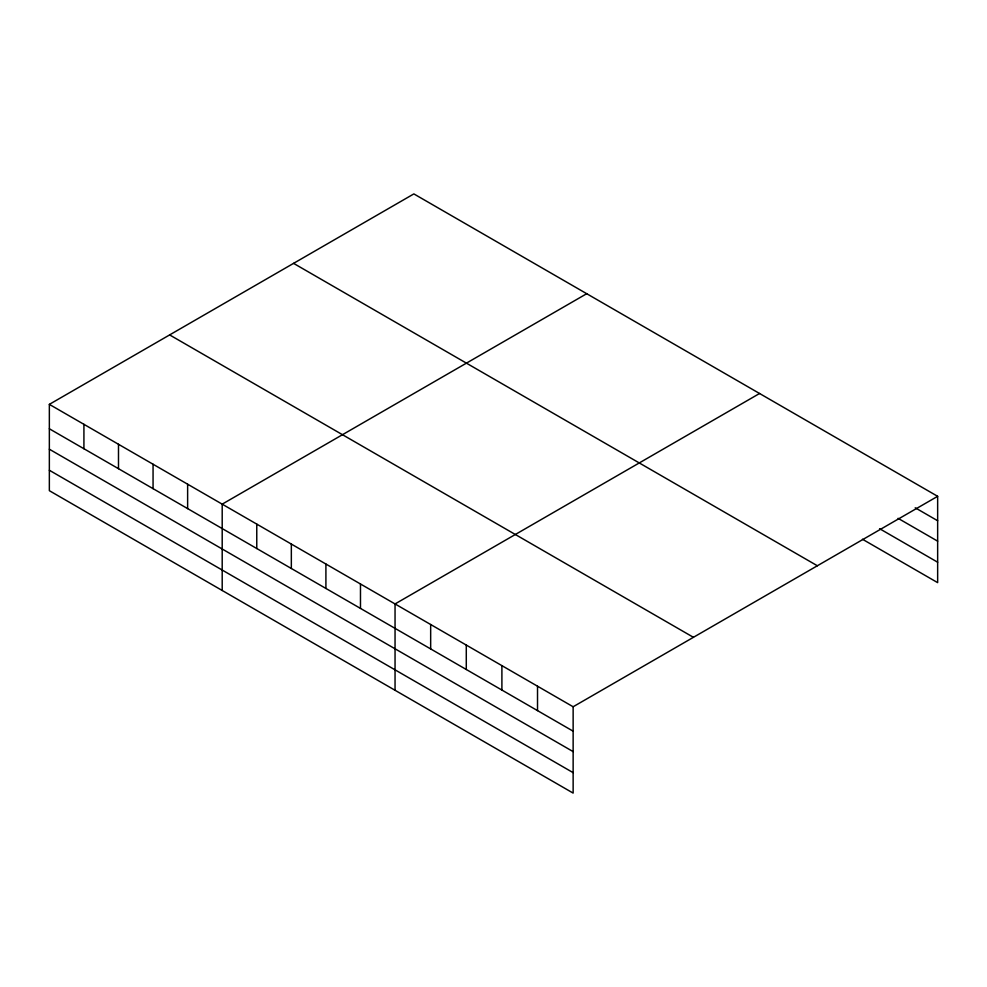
<?xml version="1.0" encoding="UTF-8"?>
<svg xmlns="http://www.w3.org/2000/svg" width="987" height="987" viewBox="0 0 987 987"><rect width="100%" height="100%" fill="white"/><g stroke="black" fill="none" stroke-linecap="round" stroke-linejoin="round"><path stroke-width="1.48" d="M49.35 404.362L573.139 706.766L573.139 793.092L49.35 490.687L49.35 404.362L413.861 193.908L937.65 496.313L937.65 582.638L862.453 539.235M586.71 293.707L222.198 504.147L222.198 590.473M759.558 393.492L395.047 603.945L395.047 690.271M573.139 706.766L937.65 496.313M915.22 507.787L937.65 520.741M898.071 518.323L937.65 541.16M879.602 528.699L937.65 562.22M293.571 263.356L817.359 565.761M169.641 334.914L693.429 637.318M49.35 428.777L573.139 731.182M49.35 449.208L573.139 751.613M49.35 470.256L573.139 772.661M537.52 686.199L537.52 710.615M501.902 665.633L501.902 690.061M466.283 645.079L466.283 669.494M430.665 624.512L430.665 648.928M360.477 583.983L360.477 608.411M325.907 564.033L325.907 588.449M291.338 544.071L291.338 568.487M256.768 524.109L256.768 548.525M187.629 484.198L187.629 508.613M153.059 464.235L153.059 488.651M118.489 444.273L118.489 468.689M83.92 424.311L83.92 448.74"/></g></svg>
